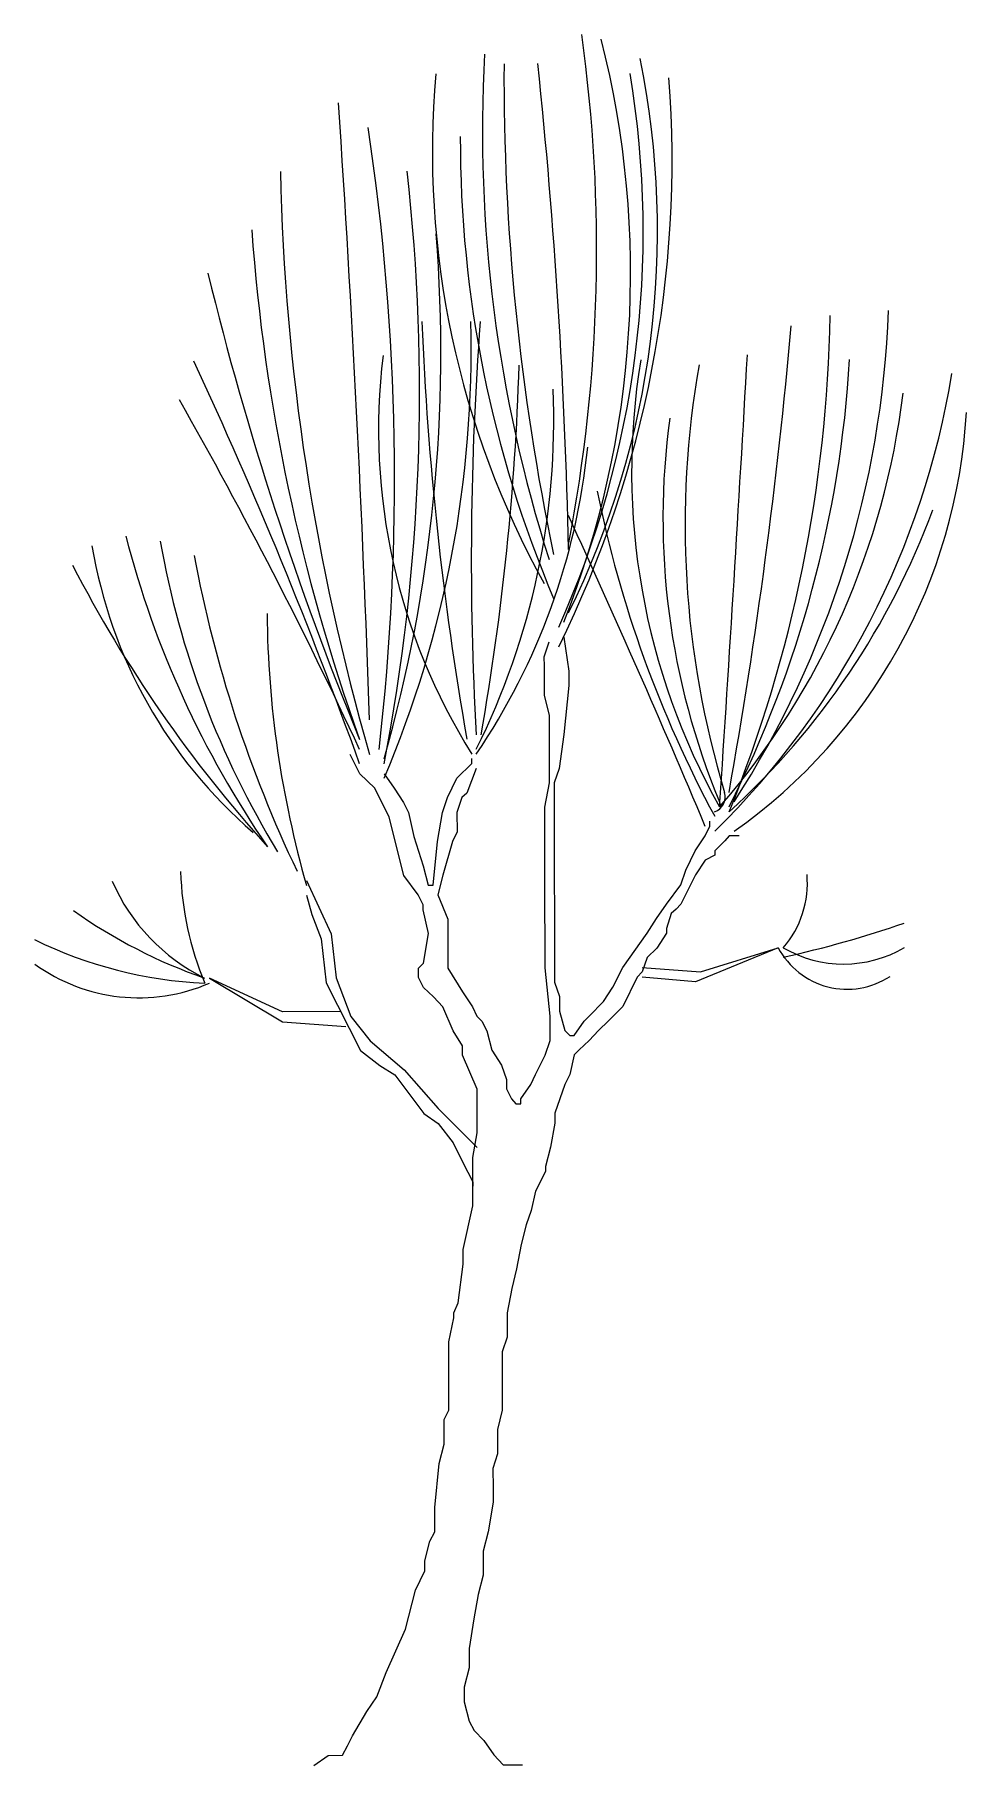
# Model space of a CAD drawing. Extents: x -1.47 to 2.17, y 0.02 to 6.77.
import ezdxf

# ---------------------------------------------------------------- set-up
doc = ezdxf.new("R2010")
doc.units = 0
doc.header["$LTSCALE"] = 0.4
doc.header["$MEASUREMENT"] = 0
doc.layers.add('ARBOLES', color=3, linetype='CONTINUOUS')

msp = doc.modelspace()

# ---------------------------------------------------------------- linework, layer by layer
at = {"layer": 'ARBOLES', "color": 7}
for points in [[(0.2549, 3.9081), (0.2183, 3.8127), (0.1989, 3.7953), (0.1795, 3.7368), (0.1797, 3.661), (0.1625, 3.6241), (0.1238, 3.4919), (0.1045, 3.4161), (0.1437, 3.3208), (0.1439, 3.245), (0.144, 3.2061), (0.1441, 3.1497), (0.1442, 3.1302), (0.2007, 3.0373), (0.2398, 2.9789), (0.2573, 2.9421), (0.2768, 2.9226), (0.2964, 2.8859), (0.3161, 2.8101), (0.353, 2.7517), (0.3727, 2.6955), (0.3727, 2.6586), (0.3923, 2.6197), (0.4097, 2.6003), (0.4292, 2.6003), (0.4292, 2.6198), (0.468, 2.6762), (0.4852, 2.7152), (0.524, 2.7911), (0.5434, 2.8475), (0.5433, 2.8865), (0.5432, 2.9428), (0.5232, 3.1312), (0.5229, 3.2655), (0.5227, 3.3413), (0.5226, 3.3781), (0.5224, 3.4539), (0.5222, 3.5297), (0.5221, 3.586), (0.5219, 3.6618), (0.5217, 3.7571), (0.5409, 3.8525), (0.5406, 4.0041), (0.5403, 4.1167), (0.5206, 4.1925), (0.5203, 4.3073), (0.5202, 4.3441), (0.5396, 4.4026)], [(0.5959, 4.4201), (0.6157, 4.288), (0.6158, 4.2317), (0.5968, 4.041), (0.5776, 3.9089), (0.5583, 3.8525), (0.5585, 3.7572), (0.5588, 3.6251), (0.559, 3.5688), (0.5592, 3.4735), (0.5595, 3.3587), (0.5597, 3.2656), (0.5602, 3.075), (0.5798, 3.0187), (0.5799, 2.9624), (0.5996, 2.8866), (0.6191, 2.8672), (0.6365, 2.8672), (0.6753, 2.9236), (0.6948, 2.9432), (0.7509, 2.9996), (0.7876, 3.056), (0.8264, 3.1319), (0.9214, 3.2664), (0.9581, 3.3228), (0.9969, 3.3792), (1.0531, 3.4552), (1.0724, 3.5116), (1.109, 3.5874), (1.1479, 3.646), (1.1651, 3.6829), (1.1651, 3.7024)], [(-0.3789, 0.0209), (-0.3227, 0.06), (-0.2663, 0.0602), (-0.2469, 0.097), (-0.2275, 0.1361), (-0.1715, 0.2315), (-0.1326, 0.2879), (-0.096, 0.3833), (-0.0206, 0.5524), (0.018, 0.7041), (0.0546, 0.78), (0.0545, 0.819), (0.0738, 0.8949), (0.0932, 0.9317), (0.093, 1.027), (0.1099, 1.1982), (0.1292, 1.274), (0.129, 1.3693), (0.1484, 1.4062), (0.1482, 1.4625), (0.1479, 1.5968), (0.1477, 1.6726), (0.167, 1.7658), (0.167, 1.7853), (0.1842, 1.8243), (0.2033, 1.976), (0.2032, 2.0323), (0.2417, 2.2035), (0.2416, 2.2793), (0.2413, 2.3919), (0.2584, 2.4873), (0.2581, 2.5826), (0.258, 2.6584), (0.2013, 2.7903), (0.2012, 2.8272), (0.1643, 2.8856), (0.125, 2.9786), (0.0881, 3.0175), (0.0491, 3.0542), (0.0295, 3.0931), (0.0294, 3.13), (0.0488, 3.1495), (0.068, 3.2643), (0.0483, 3.3574), (0.0483, 3.3769), (0.0287, 3.4159), (-0.0278, 3.4915), (-0.0847, 3.7188), (-0.1413, 3.8313), (-0.1999, 3.8875), (-0.2369, 3.9632)], [(-0.1046, 3.8877), (-0.0655, 3.8315), (-0.0285, 3.7753), (-0.0089, 3.7363), (0.0108, 3.6432), (0.0479, 3.5285), (0.0676, 3.4528), (0.0871, 3.4528), (0.104, 3.624), (0.1232, 3.7366), (0.1425, 3.7952), (0.1792, 3.8711), (0.2375, 3.9275), (0.2375, 3.947)], [(1.28, 3.6463), (1.241, 3.6462), (1.2237, 3.6267), (1.1848, 3.5876), (1.1849, 3.5703), (1.1481, 3.5507), (1.1093, 3.4943), (1.0899, 3.4553), (1.0726, 3.4184), (1.0532, 3.3794), (1.0338, 3.3598), (1.0143, 3.3425), (0.9972, 3.2839), (0.9972, 3.2666), (0.9584, 3.208), (0.9216, 3.1711), (0.9023, 3.1148), (0.8828, 3.0952), (0.8268, 2.9803), (0.7706, 2.9239), (0.7317, 2.8869), (0.695, 2.8479), (0.6561, 2.8109), (0.6367, 2.7914), (0.6195, 2.7156), (0.6001, 2.6765), (0.5808, 2.6202), (0.5614, 2.5638), (0.5615, 2.5248), (0.5444, 2.4316), (0.5251, 2.3558), (0.5251, 2.3363), (0.4863, 2.2604), (0.4692, 2.1845), (0.4498, 2.1282), (0.4305, 2.0523), (0.4113, 1.957), (0.3941, 1.8811), (0.3749, 1.7858), (0.3751, 1.6905), (0.3558, 1.6341), (0.3561, 1.502), (0.3563, 1.4067), (0.337, 1.3309), (0.3372, 1.2356), (0.32, 1.1792), (0.3202, 1.1034), (0.3204, 1.0471), (0.3012, 0.9322), (0.2818, 0.8564), (0.2821, 0.7633), (0.2628, 0.6874), (0.2457, 0.5921), (0.2265, 0.4772), (0.2266, 0.4014), (0.2073, 0.3256), (0.2075, 0.2693), (0.2272, 0.1935), (0.2467, 0.1567), (0.2837, 0.1178), (0.3228, 0.0616), (0.3597, 0.0227), (0.4355, 0.0229)], [(-0.4068, 3.4711), (-0.311, 3.2634), (-0.2911, 3.0924), (-0.2344, 2.9409), (-0.1584, 2.8458), (-0.026, 2.7335), (0.1065, 2.5822), (0.2585, 2.4309)], [(-0.4067, 3.4148), (-0.387, 3.339), (-0.3499, 3.2438), (-0.33, 3.0728), (-0.1973, 2.8089), (-0.1213, 2.7506), (-0.0627, 2.7139), (0.0503, 2.5626), (0.1067, 2.5237), (0.1653, 2.448), (0.2023, 2.3723), (0.2415, 2.2966), (0.2416, 2.2793)], [(0.9022, 3.1321), (1.1297, 3.1153), (1.4327, 3.2092), (1.1103, 3.0763), (0.9023, 3.0953)], [(-0.2734, 2.9603), (-0.5008, 2.9597), (-0.7849, 3.0912), (-0.5008, 2.9207), (-0.2538, 2.9019)]]:
    msp.add_lwpolyline(points, dxfattribs=at)
at = {"layer": 'ARBOLES'}
for centre, radius, start, end in [((-2.8261, 5.8402), 3.6828, 338.30013, 14.35183), ((-5.3384, 5.9307), 6.0627, 349.07613, 7.95934), ((5.783, 6.3944), 5.5041, 176.88492, 197.67622), ((3.563, 6.3162), 3.4794, 175.03686, 208.98911), ((9.4904, 6.6108), 9.1275, 179.71115, 191.81043), ((-22.5021, 4.2566), 23.1222, 1.25329, 5.95933), ((-2.8677, 6.0009), 3.7734, 335.88083, 9.42837), ((-2.4045, 6.0033), 3.3663, 333.7684, 11.55564), ((-3.2773, 6.281), 4.2957, 333.78216, 4.28726), ((-74.0613, 1.5972), 73.9421, 1.937874, 3.804658), ((-9.2535, 5.0353), 9.1897, 353.42446, 8.59485), ((4.7716, 6.3606), 4.579, 179.84867, 202.99832), ((8.3452, 6.4279), 8.8561, 181.23706, 196.15795), ((-7.6261, 5.3758), 7.6598, 349.09484, 6.46252), ((6.8458, 6.5516), 7.4864, 184.15602, 199.75038), ((-5.6679, 5.5313), 5.7846, 344.0963, 4.58257), ((11.5488, 8.8491), 12.7021, 193.70512, 202.33637), ((-3.7499, 5.7626), 5.3852, 337.9323, 359.06244), ((-1.9093, 5.8264), 3.7736, 327.13177, 357.99797), ((-4.0378, 5.5391), 4.2726, 337.01079, 1.5086), ((12.4339, 6.1599), 12.4017, 182.35129, 189.92304), ((12.614, 4.7267), 12.3785, 175.71472, 183.17927), ((-19.0858, 7.4493), 20.6487, 349.86329, 354.95955), ((-17.9855, -2.4815), 18.9047, 19.81369, 24.96447), ((2.2526, 5.2286), 2.3789, 172.99783, 212.10321), ((-9.771, 5.8007), 10.1981, 350.05923, 358.20286), ((3.5264, 5.0671), 2.6657, 170.61888, 209.39284), ((4.6637, 4.8569), 3.5946, 169.97487, 196.84621), ((-215.4458, 17.9521), 217.1142, 356.251744, 356.717953), ((-2.7351, 5.7657), 4.4536, 333.21697, 356.62518), ((-1.0787, 5.9682), 3.2303, 314.48066, 350.73666), ((-17.2278, -3.9372), 18.7795, 24.94436, 29.62403), ((-2.3029, 5.264), 2.8601, 333.4107, 2.48674), ((-1.0684, 5.7312), 3.009, 319.04134, 353.14242), ((3.8532, 4.8829), 2.8704, 172.16118, 202.63422), ((0.0269, 5.4154), 2.1425, 305.15194, 356.82533), ((-1.8854, 5.4189), 2.5876, 325.79922, 354.2815), ((5.2214, 5.8965), 4.5853, 191.40168, 208.30991), ((-34.5433, -11.3128), 38.7133, 22.7897, 24.74917), ((-0.769, 5.951), 2.9884, 312.26262, 339.76522), ((2.5783, 5.767), 3.8111, 194.47476, 214.60072), ((2.4479, 5.397), 3.4779, 189.96314, 211.42906), ((0.6118, 5.0847), 1.8809, 189.40656, 229.28342), ((4.0378, 5.6503), 4.9674, 190.56874, 205.55112), ((3.2715, 7.0683), 5.1652, 207.27452, 222.13744), ((3.3982, 4.5463), 3.9593, 180.48918, 196.05113), ((1.1645, 3.7973), 0.0614, 289.00167, 16.84621), ((1.1804, 3.7685), 0.0255, 337.64589, 22.63422), ((-0.4719, 3.7689), 0.755, 203.38568, 243.87072), ((0.3476, 3.5487), 1.2468, 181.93101, 202.49968), ((1.1601, 3.4616), 0.386, 319.17102, 5.02227), ((-0.1287, 5.0355), 2.0585, 234.76899, 250.83779), ((-0.731, 4.7409), 1.6709, 243.84455, 267.48364), ((0.5331, 7.3285), 4.2564, 282.47077, 289.07433), ((1.7011, 3.351), 0.3035, 207.84258, 303.42798), ((1.6873, 3.6132), 0.4674, 239.79982, 300.48029), ((-1.0612, 3.7062), 0.6921, 234.07003, 293.5297)]:
    msp.add_arc(centre, radius, start, end, dxfattribs=at)

doc.saveas('drawing.dxf')
